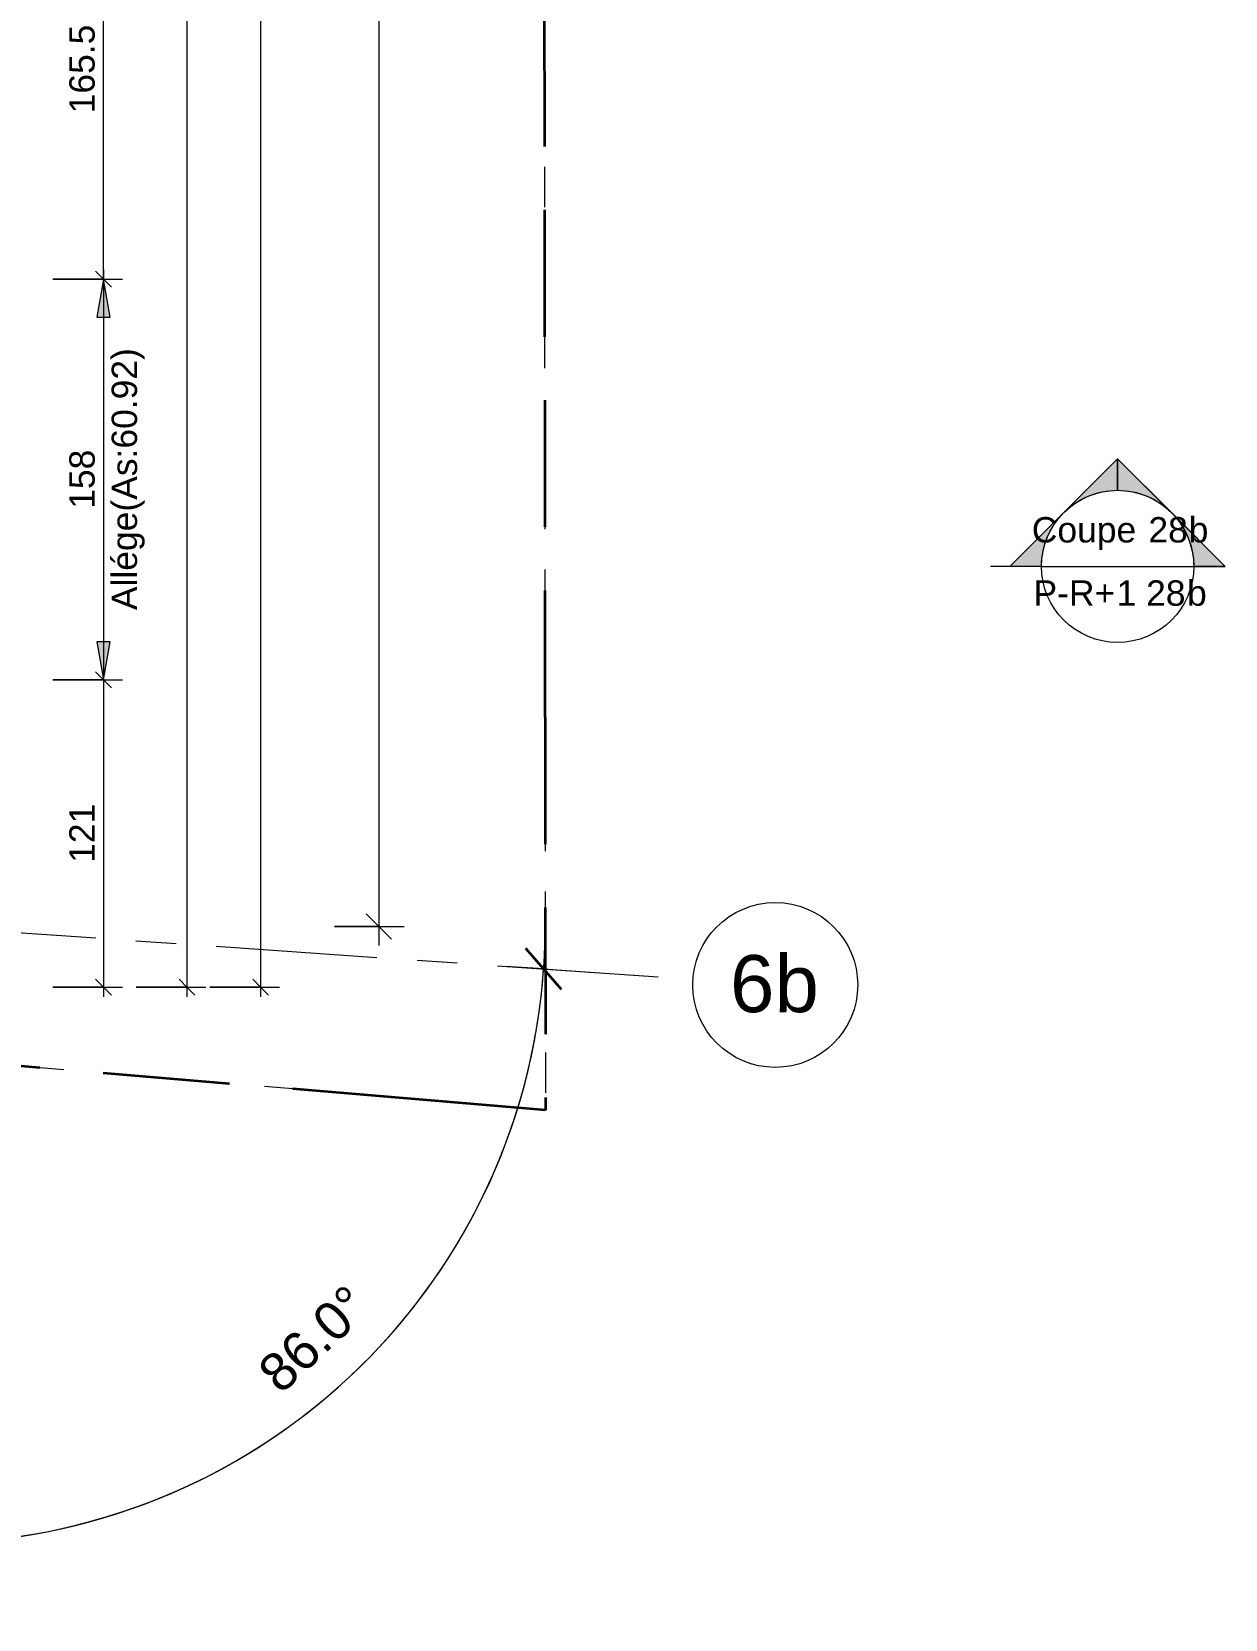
# Model space of a CAD drawing. Header units: metres. Extents: x 399 to 3028, y -427 to 863.
# Drawn here: x 467.89 to 472.59, y -423.81 to -417.55 of the extents above; entities that cross this region are included whole.
import ezdxf

# ---------------------------------------------------------------- set-up
doc = ezdxf.new("R2010")
doc.units = ezdxf.units.M
for name, pattern in [('Double tiret', [2.75, 1, -0.25, 0.5, -0.25, 0.5, -0.25]), ('Ligne de quadrillage', [1.11125, 0.635, -0.15875, 0.15875, -0.15875]), ('Tiret', [0.3175, 0.15875, -0.15875])]:
    doc.linetypes.add(name, pattern=pattern)
for name, color, linetype, lineweight in [('A-ANNO-DIMS', 211, 'Continuous', 9), ('A-ANNO-DIMS-50', 211, 'Continuous', 9), ('A-DETL', 90, 'Continuous', 18), ('G-ANNO-SYMB', 111, 'Continuous', 9), ('L-SITE', 91, 'Double tiret', 35), ('S-GRID', 1, 'Continuous', 9), ('S-GRID-IDEN', 1, 'Continuous', 9)]:
    doc.layers.add(name, color=color, linetype=linetype, lineweight=lineweight)
doc.styles.add('Arial', font='arial.ttf', dxfattribs={"height": 0.1})
doc.styles.add('Arial_11', font='arial.ttf', dxfattribs={"height": 0.125})
doc.styles.add('Arial_12', font='arial.ttf', dxfattribs={"height": 0.15})
doc.styles.add('Arial_7', font='arial.ttf', dxfattribs={"height": 0.225})
doc.dimstyles.new('AES-_Axe_COTATION_1_50', dxfattribs={"dimscale": 0.3048, "dimtxt": 0.127532, "dimasz": 0.328084, "dimexe": 0.328084, "dimexo": 0.0625, "dimgap": 0.049213, "dimtad": 1, "dimdec": 1, "dimlfac": 100, "dimrnd": 0.5, "dimdsep": 46, "dimtxsty": 'Arial_11', "dimblk1": 'OBLIQUE', "dimblk2": 'OBLIQUE', "dimsah": 1, "dimcen": 0.09, "dimdle": 0.246063, "dimazin": 0, "dimtfac": 1, "dimtdec": 4, "dimtix": 1, "dimtmove": 0, "dimatfit": 3, "dimfxl": 0.574147, "dimfxlon": 1, "dimtvp": 1, "dimtolj": 1, "dimtzin": 0, "dimarcsym": 2})
doc.dimstyles.new('AES-_COTATION_1_50_2', dxfattribs={"dimscale": 0.3048, "dimtxt": 0.102026, "dimasz": 0.205052, "dimexe": 0.246063, "dimexo": 0.0625, "dimgap": 0.016404, "dimtad": 1, "dimdec": 1, "dimlfac": 100, "dimrnd": 0.5, "dimdsep": 46, "dimtxsty": 'Arial', "dimblk1": 'OBLIQUE', "dimblk2": 'OBLIQUE', "dimsah": 1, "dimcen": 0.09, "dimdle": 0.123031, "dimazin": 0, "dimtfac": 1, "dimtdec": 4, "dimtix": 1, "dimtmove": 0, "dimatfit": 3, "dimfxl": 0.656168, "dimfxlon": 1, "dimtvp": 1, "dimtolj": 1, "dimtzin": 0, "dimarcsym": 2})
doc.dimstyles.new('AES-_COTATION_1_50_3', dxfattribs={"dimscale": 0.3048, "dimtxt": 0.102026, "dimasz": 0.205052, "dimexe": 0.246063, "dimexo": 0.0625, "dimgap": 0.016404, "dimtad": 1, "dimdec": 1, "dimlfac": 100, "dimrnd": 0.5, "dimdsep": 46, "dimtxsty": 'Arial', "dimblk1": 'OBLIQUE', "dimblk2": 'OBLIQUE', "dimsah": 1, "dimcen": 0.09, "dimdle": 0.123031, "dimazin": 0, "dimtfac": 1, "dimtdec": 4, "dimtix": 1, "dimtmove": 0, "dimatfit": 3, "dimfxl": 0.656168, "dimfxlon": 1, "dimtvp": 1, "dimtolj": 1, "dimtzin": 0, "dimarcsym": 2})
doc.dimstyles.new('AES-_COTATION_Allège_1_50', dxfattribs={"dimscale": 0.3048, "dimtxt": 0.102026, "dimasz": 0.492126, "dimexe": 0.246063, "dimexo": 0.0625, "dimgap": 0.016404, "dimtad": 1, "dimdec": 1, "dimlfac": 100, "dimrnd": 0.5, "dimdsep": 46, "dimtxsty": 'Arial', "dimsah": 1, "dimcen": 0.09, "dimdle": 0.123031, "dimazin": 0, "dimtfac": 1, "dimtdec": 4, "dimtix": 1, "dimtmove": 0, "dimatfit": 3, "dimfxl": 0.656168, "dimfxlon": 1, "dimtvp": 1, "dimtolj": 1, "dimtzin": 0, "dimarcsym": 2})
doc.dimstyles.new('Angular_-_3mm_Arial_5', dxfattribs={"dimscale": 0.3048, "dimtxt": 0.153039, "dimasz": 0.492126, "dimexe": 0.492126, "dimexo": 0.328084, "dimgap": 0.287073, "dimtad": 1, "dimrnd": 0.01, "dimzin": 0, "dimdsep": 46, "dimtxsty": 'Arial_12', "dimblk1": 'OBLIQUE', "dimblk2": 'OBLIQUE', "dimsah": 1, "dimcen": 0.09, "dimdle": 0.492126, "dimadec": 1, "dimazin": 0, "dimtfac": 1, "dimtdec": 4, "dimtix": 1, "dimtmove": 0, "dimatfit": 3, "dimfxl": 1, "dimtvp": 1, "dimtfill": 1, "dimtolj": 1, "dimtzin": 0, "dimarcsym": 2})

# ---------------------------------------------------------------- blocks, each defined once
blk = doc.blocks.new('Family - ___-883270-AES_EXE_BET_TZ_R_1_COF_0100-Plan coffrage PH R_1 Diffusion')
at = {"layer": 'A-DETL', "linetype": 'Tiret'}
for p, q in [((506.4718, -331.0937), (510.6689, -371.4256)), ((510.6689, -371.4256), (498.9183, -371.6459))]:
    blk.add_line(p, q, dxfattribs=at)
at = {"layer": 'L-SITE'}
for p, q in [((506.4718, -331.0937), (510.6689, -371.4256)), ((510.6689, -371.4256), (498.9183, -371.6459))]:
    blk.add_line(p, q, dxfattribs=at)
blk = doc.blocks.new('Quadrillage - M_Extrémité de la ligne de quadrillage - Cercle-214440-AES_EXE_BET_TZ_R_1_COF_0100-Plan coffrage PH R_1 Diffusion')
at = {"layer": 'S-GRID-IDEN'}
blk.add_circle((0, 0), 0.0065, dxfattribs=at)
blk = doc.blocks.new('Coupe - M_Section Head - Filled-24181-AES_EXE_BET_TZ_R_1_COF_0100-Plan coffrage PH R_1 Diffusion')
at = {"layer": 'G-ANNO-SYMB'}
h = blk.add_hatch(color=256, dxfattribs=at)
edge = h.paths.add_edge_path()
edge.add_line((-0.006, 0.00849), (-0.006, 0.006))
edge.add_arc((-0.006, 0), 0.006, 90, 135)
edge.add_line((-0.01024, 0.00424), (-0.006, 0.00849))
h = blk.add_hatch(color=256, dxfattribs=at)
edge = h.paths.add_edge_path()
edge.add_line((-0.006, 0.00849), (-0.00176, 0.00424))
edge.add_arc((-0.006, 0), 0.006, 45, 90)
edge.add_line((-0.006, 0.006), (-0.006, 0.00849))
h = blk.add_hatch(color=256, dxfattribs=at)
edge = h.paths.add_edge_path()
edge.add_line((-0.01449, 0), (-0.01024, 0.00424))
edge.add_arc((-0.006, 0), 0.006, 135, 180)
edge.add_line((-0.012, 0), (-0.01449, 0))
h = blk.add_hatch(color=256, dxfattribs=at)
edge = h.paths.add_edge_path()
edge.add_line((0.00249, 0), (0, 0))
edge.add_arc((-0.006, 0), 0.006, 360, 405)
edge.add_line((-0.00176, 0.00424), (0.00249, 0))
at = {"layer": 'G-ANNO-SYMB', "lineweight": 18}
for p, q in [((-0.006, 0.00849), (-0.01449, 0)), ((-0.006, 0.00849), (-0.01024, 0.00424)), ((-0.006, 0.00849), (0.00249, 0)), ((-0.006, 0.006), (-0.006, 0.00849)), ((-0.006, 0.00849), (-0.006, 0.006)), ((-0.00176, 0.00424), (-0.006, 0.00849)), ((-0.01024, 0.00424), (-0.01449, 0)), ((0.00249, 0), (-0.00176, 0.00424)), ((-0.01449, 0), (-0.012, 0)), ((0, 0), (0.00249, 0)), ((-0.012, 0), (-0.01449, 0)), ((0, 0), (0.00249, 0))]:
    blk.add_line(p, q, dxfattribs=at)
for start, end in [(360, 180), (90, 135), (45, 90), (135, 180), (360, 45), (180, 360)]:
    blk.add_arc((-0.006, 0), 0.006, start, end, dxfattribs=at)
blk = doc.blocks.new('DIMBLOCK558-AES_EXE_BET_TZ_R_1_COF_0100-Plan coffrage PH R_1 Diffusion')
at = {"layer": 'A-ANNO-DIMS-50', "transparency": 16777216}
for p, q in [((467.9715, -420.1098), (468.2465, -420.1098)), ((468.1715, -420.1098), (467.9715, -420.1098)), ((468.1715, -420.1098), (468.1403, -420.0785)), ((468.1715, -420.0723), (468.1715, -421.3591)), ((468.1715, -420.1098), (468.2028, -420.141)), ((468.1715, -421.3216), (468.1403, -421.2904)), ((467.9715, -421.3216), (468.2465, -421.3216)), ((468.1715, -421.3216), (467.9715, -421.3216)), ((468.1715, -421.3216), (468.2028, -421.3529))]:
    blk.add_line(p, q, dxfattribs=at)
at = {"layer": 'A-ANNO-DIMS-50', "color": 0, "transparency": 16777216, "insert": (468.0367, -420.8311), "char_height": 0.1, "width": 0.276883, "attachment_point": 1, "rotation": 90, "line_spacing_factor": 0.941778, "style": 'Arial'}
blk.add_mtext('121', dxfattribs=at)
blk = doc.blocks.new('_Oblique')
at = {"color": 0, "linetype": 'ByBlock', "lineweight": -2}
blk.add_line((-0.5, -0.5), (0.5, 0.5), dxfattribs=at)
blk = doc.blocks.new('DIMBLOCK559-AES_EXE_BET_TZ_R_1_COF_0100-Plan coffrage PH R_1 Diffusion')
at = {"layer": 'A-ANNO-DIMS-50', "transparency": 16777216}
for points in [[(468.1715, -418.5298), (468.1451, -418.6798), (468.198, -418.6798)], [(468.1715, -420.1098), (468.198, -419.9598), (468.1451, -419.9598)]]:
    blk.add_hatch(color=256, dxfattribs=at).paths.add_polyline_path(points)
for p, q in [((467.9715, -418.5298), (468.2465, -418.5298)), ((468.1715, -418.5298), (467.9715, -418.5298)), ((468.1715, -418.5298), (468.1451, -418.6798)), ((468.1715, -418.4923), (468.1715, -420.1473)), ((468.198, -418.6798), (468.1715, -418.5298)), ((468.1451, -418.6798), (468.198, -418.6798)), ((468.198, -419.9598), (468.1451, -419.9598)), ((468.1451, -419.9598), (468.1715, -420.1098)), ((468.1715, -420.1098), (468.198, -419.9598)), ((467.9715, -420.1098), (468.2465, -420.1098)), ((468.1715, -420.1098), (467.9715, -420.1098))]:
    blk.add_line(p, q, dxfattribs=at)
at = {"layer": 'A-ANNO-DIMS-50', "color": 0, "transparency": 16777216, "char_height": 0.1, "attachment_point": 1, "rotation": 90, "line_spacing_factor": 0.941778, "style": 'Arial'}
for s, insert, width in [('Allége(As:60.92)', (468.2037, -419.8346), 1.235613), ('158', (468.0367, -419.4352), 0.276883)]:
    blk.add_mtext(s, dxfattribs=dict(at, insert=insert, width=width))
blk = doc.blocks.new('DIMBLOCK560-AES_EXE_BET_TZ_R_1_COF_0100-Plan coffrage PH R_1 Diffusion')
at = {"layer": 'A-ANNO-DIMS-50', "transparency": 16777216}
for p, q in [((468.1715, -416.8754), (468.1403, -416.8441)), ((468.1715, -418.5673), (468.1715, -416.8379)), ((467.9715, -416.8754), (468.2465, -416.8754)), ((468.1715, -416.8754), (467.9715, -416.8754)), ((468.1715, -416.8754), (468.2028, -416.9066)), ((467.9715, -418.5298), (468.2465, -418.5298)), ((468.1715, -418.5298), (467.9715, -418.5298)), ((468.1715, -418.5298), (468.1403, -418.4985)), ((468.1715, -418.5298), (468.2028, -418.561))]:
    blk.add_line(p, q, dxfattribs=at)
at = {"layer": 'A-ANNO-DIMS-50', "color": 0, "transparency": 16777216, "insert": (468.0367, -417.876), "char_height": 0.1, "width": 0.416266, "attachment_point": 1, "rotation": 90, "line_spacing_factor": 0.941778, "style": 'Arial'}
blk.add_mtext('165.5', dxfattribs=at)
blk = doc.blocks.new('DIMBLOCK870-AES_EXE_BET_TZ_R_1_COF_0100-Plan coffrage PH R_1 Diffusion')
at = {"layer": 'A-ANNO-DIMS-50', "lineweight": 35, "transparency": 16777216}
for p, q in [((469.9067, -421.2495), (469.837, -421.1695)), ((469.9067, -421.2495), (469.9763, -421.3295)), ((467.4808, -423.5135), (467.5558, -423.4385)), ((467.4808, -423.5135), (467.4058, -423.5885))]:
    blk.add_line(p, q, dxfattribs=at)
at = {"layer": 'A-ANNO-DIMS-50', "transparency": 16777216}
for p, q in [((469.9067, -421.2495), (469.757, -421.2392)), ((469.9067, -421.2495), (470.1062, -421.2633)), ((467.4808, -423.5135), (467.4808, -423.3635)), ((467.4808, -423.5135), (467.4808, -423.5135)), ((467.4808, -423.5135), (467.4808, -423.7135))]:
    blk.add_line(p, q, dxfattribs=at)
for start, end in [(266.46561, 359.58055), (270, 356.04617)]:
    blk.add_arc((467.4808, -421.0818), 2.4316, start, end, dxfattribs=at)
at = {"layer": 'A-ANNO-DIMS-50', "color": 0, "transparency": 16777216, "insert": (468.7683, -422.8203), "char_height": 0.15, "width": 0.587669, "attachment_point": 1, "rotation": 43.02308, "line_spacing_factor": 0.941778, "style": 'Arial_12', "bg_fill": 3, "box_fill_scale": 1.25, "bg_fill_color": 256, "bg_fill_true_color": 13158600, "bg_fill_transparency": 0}
blk.add_mtext('86.0°', dxfattribs=at)
blk = doc.blocks.new('DIMBLOCK877-AES_EXE_BET_TZ_R_1_COF_0100-Plan coffrage PH R_1 Diffusion')
at = {"layer": 'A-ANNO-DIMS-50', "transparency": 16777216}
for p, q in [((469.257, -412.6293), (469.207, -412.5793)), ((469.257, -412.5543), (469.257, -421.1568)), ((469.432, -412.6293), (469.157, -412.6293)), ((469.257, -412.6293), (469.307, -412.6793)), ((469.257, -412.6293), (469.432, -412.6293)), ((469.257, -421.0818), (469.207, -421.0318)), ((469.082, -421.0818), (469.357, -421.0818)), ((469.257, -421.0818), (469.082, -421.0818)), ((469.257, -421.0818), (469.307, -421.1318))]:
    blk.add_line(p, q, dxfattribs=at)
at = {"layer": 'A-ANNO-DIMS-50', "color": 0, "transparency": 16777216, "insert": (469.0798, -417.0724), "char_height": 0.125, "width": 0.520332, "attachment_point": 1, "rotation": 90, "line_spacing_factor": 0.941778, "style": 'Arial_11'}
blk.add_mtext('845.5', dxfattribs=at)
blk = doc.blocks.new('DIMBLOCK887-AES_EXE_BET_TZ_R_1_COF_0100-Plan coffrage PH R_1 Diffusion')
at = {"layer": 'A-ANNO-DIMS-50', "transparency": 16777216}
for p, q in [((468.5004, -412.6293), (468.4692, -412.598)), ((468.5004, -412.5918), (468.5004, -421.3591)), ((468.7004, -412.6293), (468.4254, -412.6293)), ((468.5004, -412.6293), (468.5317, -412.6605)), ((468.5004, -412.6293), (468.7004, -412.6293)), ((468.5004, -421.3216), (468.4692, -421.2904)), ((468.3004, -421.3216), (468.5754, -421.3216)), ((468.5004, -421.3216), (468.3004, -421.3216)), ((468.5004, -421.3216), (468.5317, -421.3529))]:
    blk.add_line(p, q, dxfattribs=at)
at = {"layer": 'A-ANNO-DIMS-50', "color": 0, "transparency": 16777216, "insert": (468.3656, -417.0908), "char_height": 0.1, "width": 0.276883, "attachment_point": 1, "rotation": 90, "line_spacing_factor": 0.941778, "style": 'Arial'}
blk.add_mtext('869', dxfattribs=at)
blk = doc.blocks.new('DIMBLOCK888-AES_EXE_BET_TZ_R_1_COF_0100-Plan coffrage PH R_1 Diffusion')
at = {"layer": 'A-ANNO-DIMS-50', "transparency": 16777216}
for p, q in [((468.7909, -381.6421), (468.7596, -381.6109)), ((468.7909, -381.6046), (468.7909, -421.3591)), ((468.5909, -381.6421), (468.8659, -381.6421)), ((468.7909, -381.6421), (468.5909, -381.6421)), ((468.7909, -381.6421), (468.8221, -381.6734)), ((468.7909, -421.3216), (468.7596, -421.2904)), ((468.5909, -421.3216), (468.8659, -421.3216)), ((468.7909, -421.3216), (468.5909, -421.3216)), ((468.7909, -421.3216), (468.8221, -421.3529))]:
    blk.add_line(p, q, dxfattribs=at)
at = {"layer": 'A-ANNO-DIMS-50', "color": 0, "transparency": 16777216, "insert": (468.656, -401.6357), "char_height": 0.1, "width": 0.369177, "attachment_point": 1, "rotation": 90, "line_spacing_factor": 0.941778, "style": 'Arial'}
blk.add_mtext('3968', dxfattribs=at)

msp = doc.modelspace()

# ---------------------------------------------------------------- linework, layer by layer
at = {"layer": 'G-ANNO-SYMB'}
msp.add_line((471.8696, -419.6624), (471.6681, -419.6624), dxfattribs=at)
at = {"layer": 'G-ANNO-SYMB', "lineweight": 18}
msp.add_line((471.8696, -419.6624), (472.4696, -419.6624), dxfattribs=at)
at = {"layer": 'S-GRID', "linetype": 'Ligne de quadrillage'}
msp.add_line((427.5978, -418.3252), (470.4956, -421.2902), dxfattribs=at)

# ---------------------------------------------------------------- block references
at = {"layer": 'G-ANNO-SYMB', "lineweight": 18, "extrusion": (0, 0, -1), "xscale": 49.99999999999996, "yscale": 49.99999999999996, "zscale": 49.99999999999996}
msp.add_blockref('Coupe - M_Section Head - Filled-24181-AES_EXE_BET_TZ_R_1_COF_0100-Plan coffrage PH R_1 Diffusion', (-471.8696, -419.6624), dxfattribs=at)
at = {"layer": 'L-SITE', "linetype": 'Tiret', "lineweight": 18, "rotation": 354.117617010805}
msp.add_blockref('Family - ___-883270-AES_EXE_BET_TZ_R_1_COF_0100-Plan coffrage PH R_1 Diffusion', (0, 0), dxfattribs=at)
at = {"layer": 'S-GRID-IDEN', "xscale": 49.99999999999997, "yscale": 49.99999999999997, "zscale": 49.99999999999997, "rotation": 266.0461671944378}
msp.add_blockref('Quadrillage - M_Extrémité de la ligne de quadrillage - Cercle-214440-AES_EXE_BET_TZ_R_1_COF_0100-Plan coffrage PH R_1 Diffusion', (470.8199, -421.3126), dxfattribs=at)

# ---------------------------------------------------------------- texts
at = {"layer": 'G-ANNO-SYMB', "char_height": 0.1, "attachment_point": 1, "style": 'Arial'}
for s, insert, width in [('Coupe ', (471.8312, -419.468), 0.557173), ('28', (472.2909, -419.468), 0.192405), ('\\fArial|b0|i0|c178|p34|;b', (472.4497, -419.468), 0.096202), ('P-R+', (471.8379, -419.7174), 0.396835), ('1 28', (472.1654, -419.7174), 0.336709), ('\\fArial|b0|i0|c178|p34|;b', (472.4432, -419.7174), 0.096202)]:
    msp.add_mtext(s, dxfattribs=dict(at, insert=insert, width=width))
at = {"layer": 'S-GRID-IDEN', "char_height": 0.225, "width": 0.212447, "attachment_point": 1, "style": 'Arial_7'}
for s, insert in [('\\fArial|b0|i0|c178|p34|;6', (470.6416, -421.1949)), ('\\fArial|b0|i0|c178|p34|;b', (470.8169, -421.1949))]:
    msp.add_mtext(s, dxfattribs=dict(at, insert=insert))

# ---------------------------------------------------------------- dimensions: what is measured, and where the dimension line sits
at = {"layer": 'A-ANNO-DIMS'}
for base, p1, p2, override, picture, middle in [((468.1715, -416.8754), (467.9715, -418.5298), (467.9715, -416.8754), {"dimpost": '<>', "dimfxl": 1.654419}, 'DIMBLOCK560-AES_EXE_BET_TZ_R_1_COF_0100-Plan coffrage PH R_1 Diffusion', (468.1155, -417.7026)), ((468.1715, -421.3216), (467.9715, -420.1098), (467.9715, -421.3216), {"dimpost": '<>', "dimfxl": 1.211812}, 'DIMBLOCK558-AES_EXE_BET_TZ_R_1_COF_0100-Plan coffrage PH R_1 Diffusion', (468.1163, -420.7157))]:
    dim = msp.add_linear_dim(base=base, p1=p1, p2=p2, angle=90, dimstyle='AES-_COTATION_1_50_2', override=override, dxfattribs=at)
    dim.commit()
    dim.dimension.update_dxf_attribs({"geometry": picture, "text_midpoint": middle})
dim = msp.add_linear_dim(base=(468.1715, -420.1098), p1=(467.9715, -418.5298), p2=(467.9715, -420.1098), angle=90, text='<>\\XAllége(As:60.92)', dimstyle='AES-_COTATION_Allège_1_50', override={"dimpost": '<>', "dimfxl": 1.58}, dxfattribs=at)
dim.commit()
dim.dimension.update_dxf_attribs({"geometry": 'DIMBLOCK559-AES_EXE_BET_TZ_R_1_COF_0100-Plan coffrage PH R_1 Diffusion', "text_midpoint": (468.1715, -419.3198)})

# ---------------------------------------------------------------- next in the draw order: dimensions: what is measured, and where the dimension line sits
dim = msp.add_angular_dim_3p(base=(468.6479, -423.2151), center=(467.4808, -421.0818), p1=(467.4808, -423.8135), p2=(470.2059, -421.2702), dimstyle='Angular_-_3mm_Arial_5', override={"dimpost": '<>', "dimfxl": 3.727561}, dxfattribs=at)
dim.commit()
dim.dimension.update_dxf_attribs({"geometry": 'DIMBLOCK870-AES_EXE_BET_TZ_R_1_COF_0100-Plan coffrage PH R_1 Diffusion', "text_midpoint": (469.0279, -422.7396)})

# ---------------------------------------------------------------- next in the draw order: dimensions: what is measured, and where the dimension line sits
for base, p1, p2, dimstyle, override, picture, middle in [((468.790861, -421.321606), (468.590861, -381.642107), (468.590861, -421.321606), 'AES-_COTATION_1_50_3', {"dimpost": '<>', "dimfxl": 39.679499}, 'DIMBLOCK888-AES_EXE_BET_TZ_R_1_COF_0100-Plan coffrage PH R_1 Diffusion', (468.734769, -401.481857)), ((468.5004, -421.3216), (468.7004, -412.6293), (468.3004, -421.3216), 'AES-_COTATION_1_50_3', {"dimpost": '<>', "dimfxl": 8.701547}, 'DIMBLOCK887-AES_EXE_BET_TZ_R_1_COF_0100-Plan coffrage PH R_1 Diffusion', (468.4444, -416.9754)), ((469.25704, -421.08183), (469.43204, -412.62926), (469.08204, -421.08183), 'AES-_Axe_COTATION_1_50', {"dimpost": '<>', "dimfxl": 8.459817}, 'DIMBLOCK877-AES_EXE_BET_TZ_R_1_COF_0100-Plan coffrage PH R_1 Diffusion', (469.17822, -416.85554))]:
    dim = msp.add_linear_dim(base=base, p1=p1, p2=p2, angle=90, dimstyle=dimstyle, override=override, dxfattribs=at)
    dim.commit()
    dim.dimension.update_dxf_attribs({"geometry": picture, "text_midpoint": middle})

doc.saveas('drawing.dxf')
